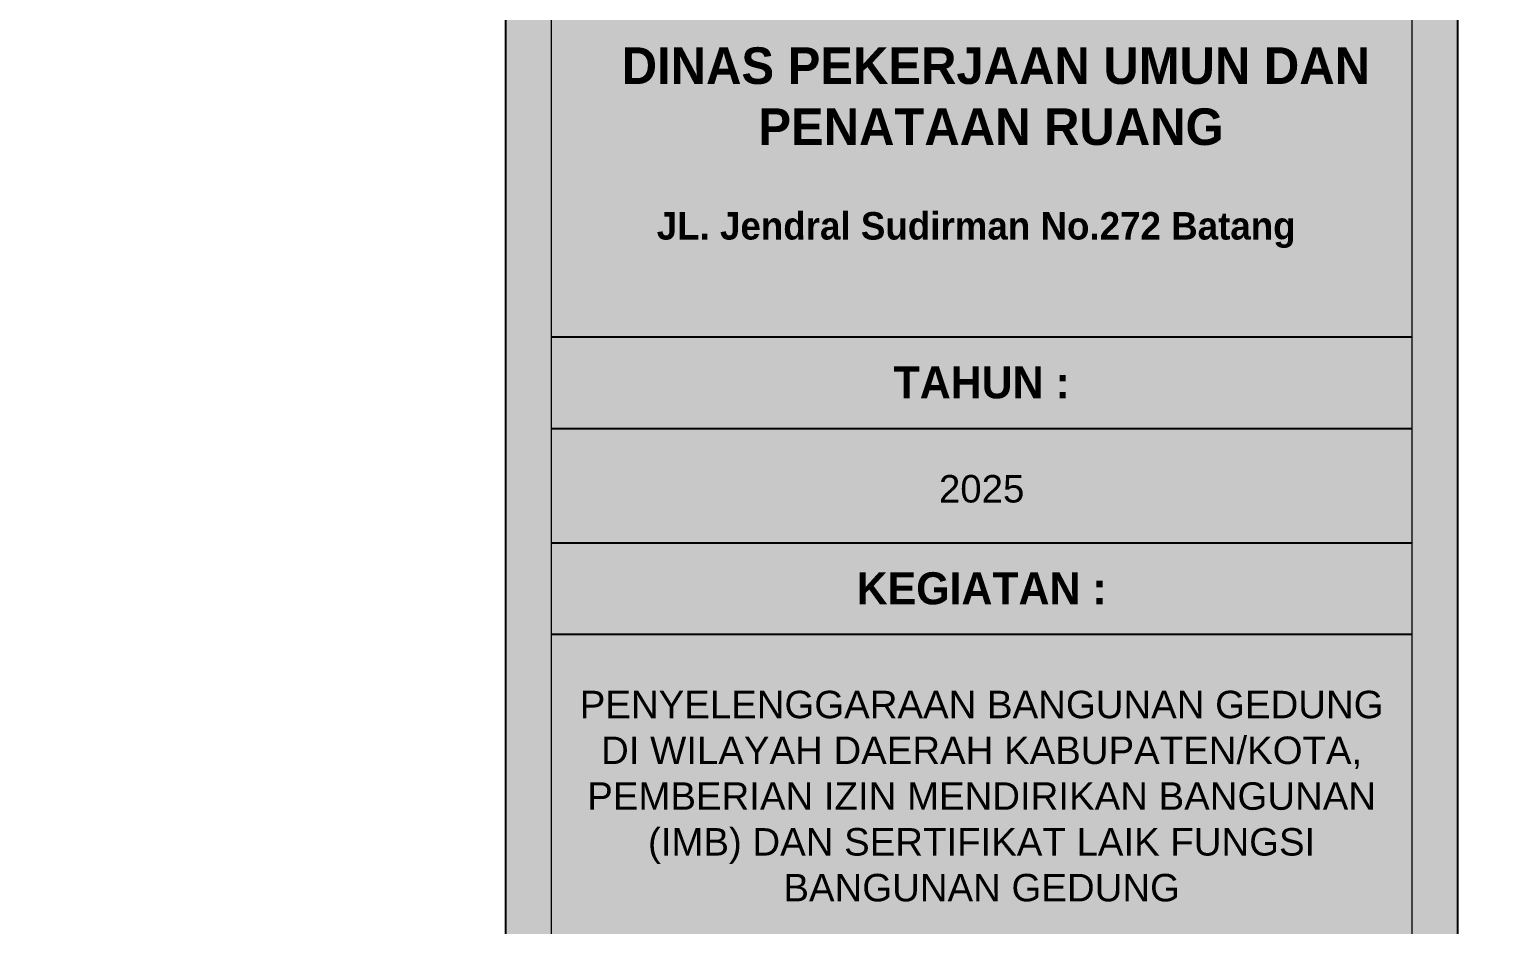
# Model space of a CAD drawing. Header units: centimetres. Extents: x -292707 to 138715, y -53922 to 66277.
# Drawn here: x 71955 to 73565, y -8959 to -7981 of the extents above; entities that cross this region are included whole.
import ezdxf
from ezdxf.xclip import XClip

# ---------------------------------------------------------------- set-up
doc = ezdxf.new("R2010")
doc.units = ezdxf.units.CM
doc.header["$XCLIPFRAME"] = 0
for name, color, linetype in [('A-ALINE-1', 91, 'Continuous'), ('A-ALINE-4', 113, 'Continuous'), ('A-TEXT', 254, 'Continuous')]:
    doc.layers.add(name, color=color, linetype=linetype)
doc.layers.add('A-FILL-1', color=250, linetype='Continuous', lineweight=0, true_color=0x333333)
doc.layers.add('A-FILL-7', color=7, linetype='Continuous', lineweight=0, true_color=0xcccccc)
doc.layers.add('A-SWING AREA', color=7, linetype='Continuous', lineweight=0, true_color=0xf7f7f7, transparency=0.2)
doc.styles.add('Scale 170', font='GOTHICB.TTF', dxfattribs={"height": 50})

# ---------------------------------------------------------------- blocks, each defined once
blk = doc.blocks.new('hgfhgfh')
at = {"layer": 'A-FILL-7'}
h = blk.add_hatch(color=256, dxfattribs=at)
h.dxf.hatch_style = 1
h.paths.add_polyline_path([(48329.1, -25086.8), (39823.1, -25086.8, 0.929837), (39827.6, -32807.8), (48333.6, -32807.8, 0.942911)])
h.paths.add_polyline_path([(48332.1, -32757.8), (39829.4, -32757.8, -0.929395), (39824.9, -25136.8), (48327.6, -25136.8, -0.942549)], flags=16)
h.paths.add_polyline_path([(48331.9, -32750.8), (39829.7, -32750.8, -0.929332), (39825.2, -25143.8), (48327.4, -25143.8, -0.942498)], flags=0)
h.paths.add_polyline_path([(51488.5, -28964.6, -1), (51408.5, -28964.6, -1)], flags=0)
h.paths.add_polyline_path([(51483.5, -28964.6, -1), (51413.5, -28964.6, -1)], flags=0)
h.paths.add_polyline_path([(36628.5, -28964.9, -1), (36708.5, -28964.9, -1)], flags=0)
h.paths.add_polyline_path([(36633.5, -28964.9, -1), (36703.5, -28964.9, -1)], flags=0)
blk = doc.blocks.new('jhgkjhkjhkjh')
at = {"layer": 'A-SWING AREA', "transparency": 33554457}
h = blk.add_hatch(color=256, dxfattribs=at)
h.dxf.hatch_style = 1
h.paths.add_polyline_path([(-933.611, 931.53), (-881.611, 931.53), (-881.611, 1218.53), (-933.611, 1218.53)])
at = {"layer": 'A-ALINE-1', "ltscale": 0.25}
blk.add_lwpolyline([(-933.611, 931.53), (-881.611, 931.53), (-881.611, 1218.53), (-933.611, 1218.53)], close=True, dxfattribs=at)
at = {"layer": 'A-ALINE-4', "ltscale": 0.25}
for points in [[(-931.111, 1168.53), (-884.111, 1168.53)], [(-931.111, 1163.53), (-884.111, 1163.53)], [(-931.111, 1157.28), (-884.111, 1157.28)], [(-931.111, 1152.28), (-884.111, 1152.28)]]:
    blk.add_lwpolyline(points, dxfattribs=at)
at = {"layer": 'A-FILL-1', "ltscale": 0.25}
blk.add_lwpolyline([(-1286.611, 931.53), (-933.611, 931.53), (-933.611, 1218.53), (-1286.611, 1218.53)], close=True, dxfattribs=at)
at = {"layer": 'A-FILL-1'}
blk.add_lwpolyline([(-931.111, 934.03), (-884.111, 934.03), (-884.111, 1216.03), (-931.111, 1216.03)], close=True, dxfattribs=at)
at = {"layer": 'A-TEXT', "ltscale": 0.25, "style": 'Scale 170'}
for s, width, insert, char_height, attachment_point in [('\\pi3.84383;DINAS PEKERJAAN UMUN DAN \\P\\pi11.30746;PENATAAN RUANG', 47.37767, (-931.111, 1184.34), 2, 1), ('\\pi5.75664;JL. Jendral Sudirman No.272 Batang', 47.37767, (-931.111, 1175.34), 1.5, 1), ('TAHUN :', 47, (-907.611, 1166.03), 1.75, 5), ('{\\fArial|b0|i0|c0|p34;2025}', 47, (-907.611, 1160.218), 1.5, 5), ('KEGIATAN :', 47, (-907.611, 1154.78), 1.75, 5), ('{\\fArial|b0|i0|c0|p34;PENYELENGGARAAN BANGUNAN GEDUNG DI WILAYAH DAERAH KABUPATEN/KOTA, PEMBERIAN IZIN MENDIRIKAN BANGUNAN (IMB) DAN SERTIFIKAT LAIK FUNGSI BANGUNAN GEDUNG}', 45.46786, (-907.611, 1143.434), 1.5, 5)]:
    blk.add_mtext_dynamic_manual_height_columns(s, width=width, gutter_width=105, heights=[0], dxfattribs=dict(at, insert=insert, char_height=char_height, attachment_point=attachment_point))

msp = doc.modelspace()

# ---------------------------------------------------------------- block references
ref = msp.add_blockref('hgfhgfh', (31848.5, 21433.6))
XClip(ref).set_block_clipping_path([(36445.6679657268, -28964.933163905), (37203.9621254251, -30532.2098348915), (39461.8033378328, -31825.0737127124), (39799.3703092107, -32680.9914345537), (39799.3703092107, -34260.3070170228), (35013.7691824475, -34260.3070170228), (35013.7691824475, -28964.933163905)])
at = {"layer": 'A-TEXT', "xscale": 20, "yscale": 20, "zscale": 20}
msp.add_blockref('jhgkjhkjhkjh', (91147.5, -31687.8), dxfattribs=at)

doc.saveas('drawing.dxf')
